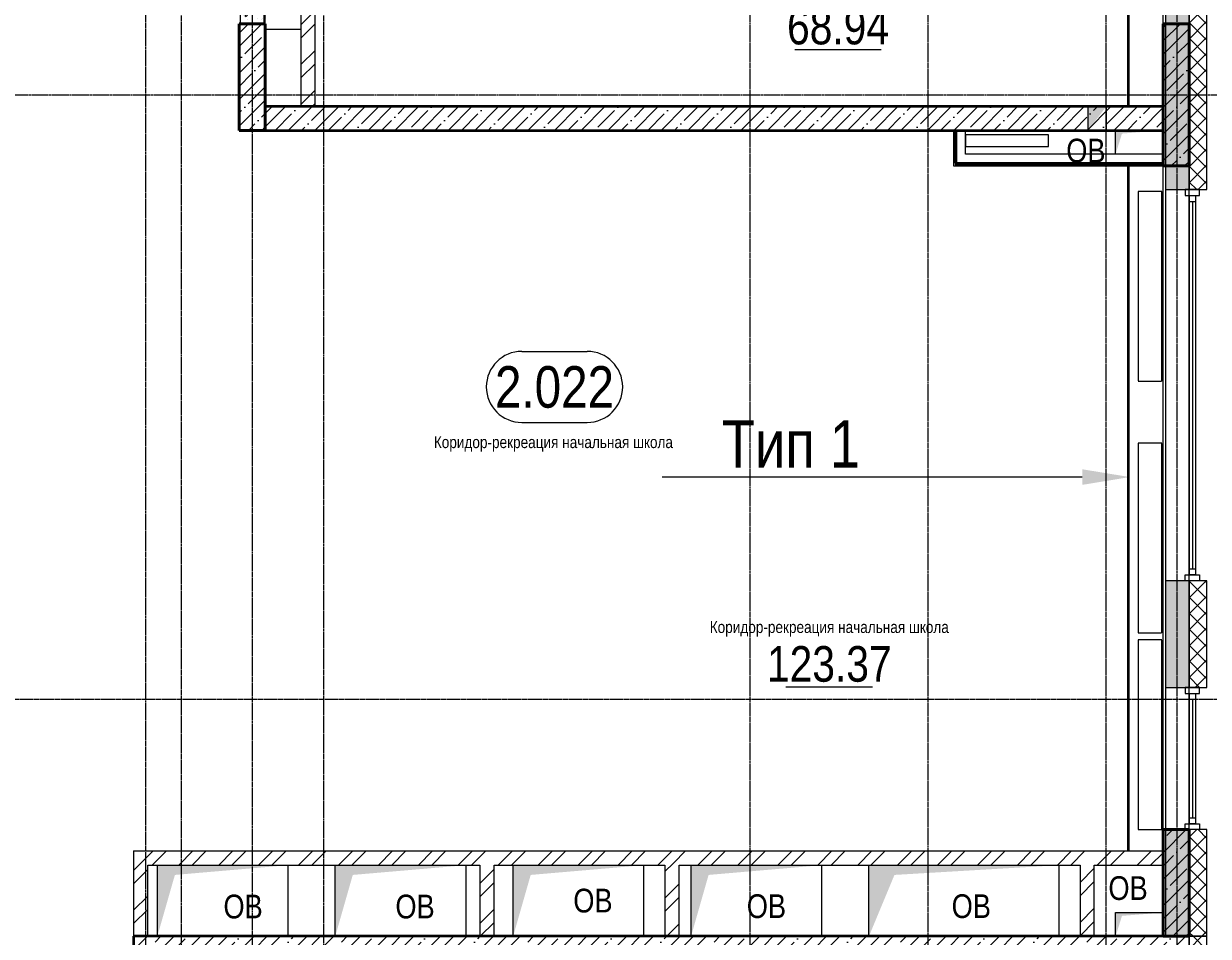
# Model space of a CAD drawing. Header units: millimetres. Extents: x -231292 to 573618, y -153144 to 564035.
# Drawn here: x 64856 to 74845, y 32530 to 40230 of the extents above; entities that cross this region are included whole.
import ezdxf
from ezdxf import colors
from ezdxf.entities.mleader import LeaderData, LeaderLine
from ezdxf.enums import TextEntityAlignment as Align
from ezdxf.math import Vec2, Vec3

# ---------------------------------------------------------------- set-up
doc = ezdxf.new("R2010")
doc.units = ezdxf.units.MM
doc.linetypes.add('CENTER2', pattern=[28.575, 19.05, -3.175, 3.175, -3.175])
doc.linetypes.add('HIDDEN2', pattern=[4.7625, 3.175, -1.5875])
doc.layers.get('0').update_dxf_attribs({"color": 250})
doc.layers.get('Defpoints').update_dxf_attribs({"color": 250})
for name, color, linetype, lineweight in [('A-AREA', 250, 'Continuous', 15), ('A-Wall_Материал_Газоблок_Контур', 250, 'Continuous', 0), ('АР_Area', 250, 'Continuous', 5), ('АР_Колонны', 250, 'Continuous', 35), ('АР_Окна', 250, 'Continuous', 5), ('АР_Отопительные приборы', 250, 'HIDDEN2', 0), ('АР_площадь пом', 250, 'Continuous', 5), ('АР_Стены ЖБ', 250, 'Continuous', 35), ('АР_Стены кирпич', 250, 'Continuous', 20), ('АР_Стены ПЕНОблок', 250, 'Continuous', 20), ('АР_Утеплитель', 250, 'Continuous', 0), ('АР_Штриховка', 250, 'Continuous', 0), ('Зашивка радиаторов тип 1 (фанера и МДФ)', 250, 'Continuous', 0), ('Зашивки ГКЛ на всю высоту', 250, 'Continuous', 0), ('КМ_Фахверки', 250, 'Continuous', 80), ('ОВ_Отопление', 250, 'Continuous', 0), ('ОВ_Шахты', 250, 'Continuous', 5), ('Размеры зашивки ГКЛ', 250, 'Continuous', 0), ('РД_Оси_100', 250, 'Continuous', 0)]:
    doc.layers.add(name, color=color, linetype=linetype, lineweight=lineweight)
doc.styles.add('style1', font='ARIALN.TTF')
pattern_1 = [(45, (8883.4, 13229.69), (-112.2532, 112.2532), []), (45, (8995.66, 13229.69), (-112.2532, 112.2532), [198.4375, -39.6875, 0, -39.6875])]
pattern_2 = [(45, (8883.4, 13229.69), (-168.3798, 168.3798), []), (45, (8995.66, 13229.69), (-168.3798, 168.3798), [])]

# ---------------------------------------------------------------- blocks, each defined once
blk = doc.blocks.new('СОШ_2200_АР_ОСИ_М100_28.05.24')
at = {"layer": 'РД_Оси_100', "linetype": 'CENTER2'}
for p, q in [((63600, -6155), (63600, 139938.679)), ((65100, -6155), (65100, 139938.679)), ((62100, -6155), (62100, 73302.739)), ((43327.994, 26400), (71363.995, 26400))]:
    blk.add_line(p, q, dxfattribs=at)
for points in [[(57300, 139938.679), (57300, -6155)], [(58500, 139938.679), (58500, -6155)], [(65700, -6155), (65700, 139938.679)], [(57000, 70839.76), (57000, -5755), (56700, -6155)], [(57900, 70753.904), (57900, -6155)], [(33000, 21300), (71363.995, 21300)]]:
    blk.add_lwpolyline(points, dxfattribs=at)
blk = doc.blocks.new('otv')
at = {"linetype": 'Continuous'}
blk.add_lwpolyline([(0, -1), (0, 0), (1, 0), (1, -1)], close=True, dxfattribs=at)
blk.add_solid([(0, -1), (0, 0), (0.1346, -0.1366), (1, 0)], dxfattribs=at)
blk = doc.blocks.new('otv_в_стене')
at = {"linetype": 'Continuous'}
blk.add_lwpolyline([(0, -1), (0, 0), (1, 0), (1, -1)], close=True, dxfattribs=at)
blk.add_solid([(0, -1), (0, 0), (0.5, -0.5), (1, 0)], dxfattribs=at)
blk = doc.blocks.new('MOK-МаркаПом_овал_ареал')
for p, q in [((-2.75, 3), (2.75, 3)), ((-2.75, -3), (2.75, -3))]:
    blk.add_line(p, q)
for centre, radius, start, end in [((-2.75, 0), 3, 90, 270), ((2.75, 0), 3, 270, 90), ((-3.75, 0), 3.5, 0, 0.00095)]:
    blk.add_arc(centre, radius, start, end)
at = {"color": 0, "style": 'style1'}
blk.add_attdef('АР-ПОМЕЩЕНИЕ:НОМЕР', text='', height=3.5, dxfattribs=at).set_placement((0, 0), align=Align.MIDDLE)
at = {"layer": 'Defpoints', "color": 2, "style": 'style1'}
blk.add_attdef('АР-ПОМЕЩЕНИЕ:НАИМЕНОВАНИЕ', text='', height=1, dxfattribs=at).set_placement((-0.094, -4.814), align=Align.MIDDLE)
blk = doc.blocks.new('MOK-МаркаПомещения1')
at = {"layer": 'A-AREA', "color": 0}
blk.add_line((-3.651, -1.944), (3.649, -1.944), dxfattribs=at)
at = {"layer": 'A-AREA', "color": 0, "style": 'style1'}
blk.add_attdef('АР-ПОМЕЩЕНИЕ:ПЛОЩАДЬ', text='', height=3, dxfattribs=at).set_placement((0, 0), align=Align.MIDDLE)
at = {"layer": 'Defpoints', "style": 'style1', "flags": 8}
blk.add_attdef('АР-ПОМЕЩЕНИЕ:НАИМЕНОВАНИЕ', text='', height=1, dxfattribs=at).set_placement((0, 2.956), align=Align.MIDDLE)

msp = doc.modelspace()

# ---------------------------------------------------------------- hatches: boundary and pattern name
at = {"layer": 'АР_Штриховка', "linetype": 'Continuous', "lineweight": 0}
h = msp.add_hatch(dxfattribs=at)
h.set_pattern_fill('AR-CONC', color=256, angle=-360, style=0)
h.set_pattern_definition([(50, (8883.4, 13229.69), (182.18467, -15.93909), [19.05, -209.55]), (355, (8883.4, 13229.69), (-35.24342, 191.05685), [15.24, -167.6406]), (100.45144, (8898.58, 13228.36), (146.94125, 175.11775), [16.19, -178.09024]), (46.1842, (8883.4, 13280.49), (271.07904, -42.04233), [28.575, -314.325]), (96.63556, (8906, 13276.98), (237.4041, 247.4261), [24.285, -267.1356]), (351.18415, (8883.4, 13280.5), (237.4041, 247.4261), [22.86, -251.4597]), (21, (8908.8, 13267.79), (151.6144, -102.2652), [19.05, -209.55]), (326, (8908.8, 13267.79), (61.80203, 184.18797), [15.24, -167.64]), (71.45144, (8921.44, 13259.26), (213.41642, 81.92277), [16.19, -178.08994]), (37.5, (8883.4, 13229.686), (3.088603, 84.55504), [0, -165.608, 0, -170.18, 0, -168.275]), (7.5, (8883.4, 13229.69), (66.81966, 100.180575), [0, -97.028, 0, -161.798, 0, -64.135]), (327.5, (8826.76, 13229.686), (135.590595, -5.728744), [0, -63.5, 0, -198.12, 0, -262.89]), (317.5, (8801.36, 13229.69), (148.12918, 25.42649), [0, -82.55, 0, -131.572, 0, -186.69])])
h.paths.add_polyline_path([(74683.403, 81804.686), (74483.403, 81804.686), (74483.403, 80729.686), (74683.403, 80729.686)], flags=0)
h.paths.add_polyline_path([(74683.403, 79229.686), (74483.403, 79229.686), (74483.403, 78329.686), (74683.403, 78329.686)], flags=0)
h.paths.add_polyline_path([(74683.403, 75029.686), (74483.403, 75029.686), (74483.403, 74129.686), (74683.403, 74129.686)], flags=0)
h.paths.add_polyline_path([(74683.403, 72929.686), (74483.403, 72929.686), (74483.403, 72029.686), (74683.403, 72029.686)], flags=0)
h.paths.add_polyline_path([(74683.403, 68729.686), (74483.403, 68729.686), (74483.403, 66929.686), (74683.403, 66929.686)], flags=0)
h.paths.add_polyline_path([(74683.403, 63629.686), (74483.403, 63629.686), (74483.403, 62729.686), (74683.403, 62729.686)], flags=0)
h.paths.add_polyline_path([(74683.403, 61529.686), (74483.403, 61529.686), (74483.403, 60629.686), (74683.403, 60629.686)], flags=0)
h.paths.add_polyline_path([(74683.403, 59429.686), (74483.403, 59429.686), (74483.403, 57329.686), (74683.403, 57329.686)], flags=0)
h.paths.add_polyline_path([(74683.403, 56129.686), (74483.403, 56129.686), (74483.403, 55229.686), (74683.403, 55229.686)], flags=0)
h.paths.add_polyline_path([(74683.403, 54029.686), (74483.403, 54029.686), (74483.403, 53129.686), (74683.403, 53129.686)], flags=0)
h.paths.add_polyline_path([(74683.403, 49829.686), (74483.403, 49829.686), (74483.403, 48029.686), (74683.403, 48029.686)], flags=0)
h.paths.add_polyline_path([(74683.403, 46829.686), (74483.403, 46829.686), (74483.403, 45929.686), (74683.403, 45929.686)], flags=0)
h.paths.add_polyline_path([(74683.403, 44729.686), (74483.403, 44729.686), (74483.403, 43829.686), (74683.403, 43829.686)], flags=0)
h.paths.add_polyline_path([(74683.403, 40529.686), (74483.403, 40529.686), (74483.403, 38829.687), (74683.403, 38829.687)], flags=0)
h.paths.add_polyline_path([(74683.403, 35529.687), (74483.403, 35529.687), (74483.403, 34629.687), (74683.403, 34629.687)], flags=0)
h.paths.add_polyline_path([(74683.403, 33429.687), (74483.403, 33429.687), (74483.403, 32529.685), (74683.403, 32529.685)], flags=0)
h = msp.add_hatch(dxfattribs=at)
h.set_pattern_fill('ANSI37', color=256, scale=30, angle=-360, style=0)
h.set_pattern_definition([(45, (8883.4, 13229.69), (-67.35192, 67.35192), []), (135, (8883.4, 13229.69), (-67.35192, -67.35192), [])])
h.paths.add_polyline_path([(74833.403, 81654.686), (74683.403, 81804.686), (74683.403, 80729.686), (74833.403, 80729.686)], flags=0)
h.paths.add_polyline_path([(74833.403, 79229.686), (74683.403, 79229.686), (74683.403, 78329.686), (74833.403, 78329.686)], flags=0)
h.paths.add_polyline_path([(74833.403, 75029.686), (74683.403, 75029.686), (74683.403, 74129.686), (74833.403, 74129.686)], flags=0)
h.paths.add_polyline_path([(74833.403, 72929.686), (74683.403, 72929.686), (74683.403, 72029.686), (74833.403, 72029.686)], flags=0)
h.paths.add_polyline_path([(74833.403, 68729.686), (74683.403, 68729.686), (74683.403, 66929.686), (74833.403, 66929.686)], flags=0)
h.paths.add_polyline_path([(74833.403, 63629.686), (74683.403, 63629.686), (74683.403, 62729.686), (74833.403, 62729.686)], flags=0)
h.paths.add_polyline_path([(74833.403, 61529.686), (74683.403, 61529.686), (74683.403, 60629.686), (74833.403, 60629.686)], flags=0)
h.paths.add_polyline_path([(74833.403, 59429.686), (74683.403, 59429.686), (74683.403, 57329.686), (74833.403, 57329.686)], flags=0)
h.paths.add_polyline_path([(74833.403, 56129.686), (74683.403, 56129.686), (74683.403, 55229.686), (74833.403, 55229.686)], flags=0)
h.paths.add_polyline_path([(74833.403, 54029.686), (74683.403, 54029.686), (74683.403, 53129.686), (74833.403, 53129.686)], flags=0)
h.paths.add_polyline_path([(74833.403, 49829.686), (74683.403, 49829.686), (74683.403, 48029.686), (74833.403, 48029.686)], flags=0)
h.paths.add_polyline_path([(74833.403, 46829.686), (74683.403, 46829.686), (74683.403, 45929.686), (74833.403, 45929.686)], flags=0)
h.paths.add_polyline_path([(74833.403, 44729.686), (74683.403, 44729.686), (74683.403, 43829.686), (74833.403, 43829.686)], flags=0)
h.paths.add_polyline_path([(74833.403, 40529.686), (74683.403, 40529.686), (74683.403, 38829.687), (74833.403, 38829.687)], flags=0)
h.paths.add_polyline_path([(74833.403, 35529.687), (74683.403, 35529.687), (74683.403, 34629.687), (74833.403, 34629.687)], flags=0)
h.paths.add_polyline_path([(74833.403, 33429.687), (74683.403, 33429.687), (74683.403, 32529.685), (74833.403, 32529.685)], flags=0)
h = msp.add_hatch(dxfattribs=at)
h.set_pattern_fill('AR-CONC', color=256, angle=45, style=0)
h.set_pattern_definition([(95, (8883.4, 13229.69), (140.09465, 117.55338), [19.05, -209.55]), (40, (8883.4, 13229.69), (-160.01845, 110.17673), [15.24, -167.6406]), (145.45144, (8895.08, 13239.48), (-19.9238, 227.7301), [16.19, -178.09024]), (91.1842, (8847.48, 13265.6), (221.41024, 161.9534), [28.575, -314.325]), (141.63556, (8865.93, 13279.1), (-7.0866, 342.8268), [24.285, -267.1356]), (36.18415, (8847.48, 13265.6), (-7.0866, 342.8268), [22.86, -251.4597]), (66, (8874.42, 13274.59), (179.51998, 34.89515), [19.05, -209.55]), (11, (8874.42, 13274.59), (-86.5399, 173.9412), [15.24, -167.64]), (116.45145, (8889.38, 13277.5), (92.98005, 208.83634), [16.19, -178.08994]), (82.5, (8883.4, 13229.686), (-57.60547, 61.973414), [0, -165.608, 0, -170.18, 0, -168.275]), (52.5, (8883.4, 13229.69), (-23.58973, 118.087), [0, -97.028, 0, -161.798, 0, -64.135]), (12.5, (8843.35, 13189.634), (99.92786, 91.826196), [0, -63.5, 0, -198.12, 0, -262.89]), (2.5, (8825.39, 13171.67), (86.7639, 122.7224), [0, -82.55, 0, -131.572, 0, -186.69])])
h.paths.add_polyline_path([(66683.403, 40229.686), (66883.403, 40229.686), (66883.403, 41079.686), (66683.403, 41079.686)], flags=0)
h.paths.add_polyline_path([(66683.403, 41079.686), (66883.403, 41079.686), (66883.403, 43830.686), (66683.403, 43830.686)], flags=0)
h = msp.add_hatch(dxfattribs=at)
h.set_pattern_fill('ANSI32', color=256, scale=25, angle=-360, style=0)
h.set_pattern_definition(pattern_2)
h.paths.add_polyline_path([(67313.403, 41199.686), (67193.403, 41079.686), (67193.403, 39529.686), (67313.403, 39529.686)], flags=0)
at = {"layer": 'АР_Штриховка', "linetype": 'Continuous', "lineweight": 5}
h = msp.add_hatch(dxfattribs=at)
h.set_pattern_fill('ANSI35', color=256, scale=25, style=0)
h.set_pattern_definition(pattern_1)
h.paths.add_polyline_path([(66673.403, 39329.686), (66893.403, 39329.686), (66893.403, 40229.686), (66673.403, 40229.686)], flags=0)
h = msp.add_hatch(dxfattribs=at)
h.set_pattern_fill('ANSI35', color=256, scale=25, style=0)
h.set_pattern_definition(pattern_1)
h.paths.add_polyline_path([(74463.403, 39029.686), (74683.403, 39029.686), (74683.403, 40229.686), (74463.403, 40229.686)], flags=0)
h = msp.add_hatch(dxfattribs=at)
h.set_pattern_fill('ANSI35', color=256, scale=25, style=0)
h.set_pattern_definition([(45, (8883.4, 13229.69), (-112.2532, 112.2532), []), (45, (8995.66, 13229.69), (-112.2532, 112.2532), [198.4375, -39.6875, 0, -39.6875])])
h.paths.add_polyline_path([(66893.403, 39529.686), (66893.403, 39329.686), (74463.403, 39329.686), (74463.403, 39529.686)], flags=0)
h = msp.add_hatch(dxfattribs=at)
h.set_pattern_fill('ANSI35', color=256, scale=25, style=0)
h.set_pattern_definition(pattern_1)
h.paths.add_polyline_path([(74463.403, 32529.686), (74683.403, 32529.686), (74683.403, 33429.686), (74463.403, 33429.686)], flags=0)
at = {"layer": 'АР_Штриховка', "linetype": 'Continuous', "lineweight": 0}
h = msp.add_hatch(dxfattribs=at)
h.set_pattern_fill('ANSI32', color=256, scale=25, angle=-360, style=0)
h.set_pattern_definition(pattern_2)
h.paths.add_polyline_path([(65903.403, 33129.686), (65783.403, 33249.686), (65783.403, 32529.686), (65903.403, 32529.686)], flags=0)
h = msp.add_hatch(dxfattribs=at)
h.set_pattern_fill('ANSI32', color=256, scale=25, style=0)
h.set_pattern_definition([(45, (8883.4, 13229.69), (-168.3798, 168.3798), []), (45, (8995.66, 13229.69), (-168.3798, 168.3798), [])])
h.paths.add_polyline_path([(65783.403, 33249.686), (65903.403, 33129.686), (68703.403, 33129.686), (68743.403, 33159.686), (68703.403, 33249.686)], flags=0)
h.paths.add_polyline_path([(68703.403, 33249.686), (68743.403, 33159.686), (68823.403, 33129.686), (70263.403, 33129.686), (70303.403, 33159.686), (70263.403, 33249.686)], flags=0)
h.paths.add_polyline_path([(70263.403, 33249.686), (70303.403, 33159.686), (70383.403, 33129.686), (73763.405, 33129.686), (73803.405, 33159.686), (73763.405, 33249.686)], flags=0)
h.paths.add_polyline_path([(73763.405, 33249.686), (73803.405, 33159.686), (73883.405, 33129.686), (74463.403, 33129.686), (74463.403, 33249.686)], flags=0)
h = msp.add_hatch(dxfattribs=at)
h.set_pattern_fill('ANSI32', color=256, scale=25, angle=-360, style=0)
h.set_pattern_definition(pattern_2)
h.paths.add_polyline_path([(68823.403, 33129.686), (68743.403, 33159.686), (68703.403, 33129.686), (68703.403, 32529.686), (68823.403, 32529.686)], flags=0)
h = msp.add_hatch(dxfattribs=at)
h.set_pattern_fill('ANSI32', color=256, scale=25, angle=-360, style=0)
h.set_pattern_definition(pattern_2)
h.paths.add_polyline_path([(70383.403, 33129.686), (70303.403, 33159.686), (70263.403, 33129.686), (70263.403, 32529.686), (70383.403, 32529.686)], flags=0)
h = msp.add_hatch(dxfattribs=at)
h.set_pattern_fill('ANSI32', color=256, scale=25, angle=-360, style=0)
h.set_pattern_definition(pattern_2)
h.paths.add_polyline_path([(73883.405, 33129.686), (73803.405, 33159.686), (73763.405, 33129.686), (73763.405, 32529.686), (73883.405, 32529.686)], flags=0)
at = {"layer": 'АР_Штриховка', "linetype": 'Continuous', "lineweight": 5}
h = msp.add_hatch(dxfattribs=at)
h.set_pattern_fill('ANSI35', color=256, scale=25, angle=-360, style=0)
h.set_pattern_definition([(45, (8883.4, 13229.69), (-112.2532, 112.2532), []), (45, (8995.66, 13229.69), (-112.2532, 112.2532), [198.4375, -39.6875, 0, -39.6875])])
h.paths.add_polyline_path([(65783.403, 32529.691), (65983.403, 32329.69), (74483.403, 32329.68), (74683.403, 32529.68)], flags=0)
h = msp.add_hatch(dxfattribs=at)
h.set_pattern_fill('ANSI35', color=256, scale=25, style=0)
h.set_pattern_definition([(45, (8883.4, 13229.69), (-112.2532, 112.2532), []), (45, (8995.66, 13229.69), (-112.2532, 112.2532), [198.4375, -39.6875, 0, -39.6875])])
h.paths.add_polyline_path([(65783.403, 28129.686), (65983.403, 28129.686), (65933.403, 28263.02), (65783.403, 28329.686)], flags=0)
h.paths.add_polyline_path([(65783.403, 28329.686), (65933.403, 28263.02), (65983.403, 28329.686), (65983.403, 28629.686), (65783.403, 28629.686)], flags=0)
h.paths.add_polyline_path([(65783.403, 30429.686), (65983.403, 30429.686), (65983.403, 32329.69), (65783.403, 32529.691)], flags=0)
at = {"layer": 'АР_Штриховка', "linetype": 'Continuous', "lineweight": 0}
h = msp.add_hatch(dxfattribs=at)
h.set_pattern_fill('ANSI37', color=256, scale=30, angle=-360, style=0)
h.set_pattern_definition([(45, (8883.4, 13229.69), (-67.35192, 67.35192), []), (135, (8883.4, 13229.69), (-67.35192, -67.35192), [])])
h.paths.add_polyline_path([(74833.404, 32529.685), (74683.404, 32529.685), (74683.404, 32229.686), (74833.404, 32229.686)], flags=0)
h.paths.add_polyline_path([(74833.402, 28429.686), (74683.402, 28429.686), (74683.402, 26829.686), (74833.402, 26979.686)], flags=0)

# ---------------------------------------------------------------- linework, layer by layer
at = {"layer": 'A-Wall_Материал_Газоблок_Контур', "linetype": 'Continuous', "lineweight": 0}
for p, q in [((74483.403, 38829.687), (74483.403, 35529.687)), ((74483.403, 34629.687), (74483.403, 33429.687))]:
    msp.add_line(p, q, dxfattribs=at)
at = {"layer": 'АР_Колонны', "linetype": 'HIDDEN2', "lineweight": 25}
for p, q in [((66673.403, 40229.686), (66893.403, 40229.686)), ((66673.403, 39329.686), (66673.403, 40229.686)), ((66893.403, 40229.686), (66893.403, 39329.686)), ((74463.403, 40229.686), (74683.403, 40229.686)), ((74463.403, 39029.686), (74463.403, 40229.686)), ((74683.403, 40229.686), (74683.403, 39029.686)), ((66893.403, 39329.686), (66673.403, 39329.686)), ((74683.403, 39029.686), (74463.403, 39029.686)), ((74463.403, 33429.686), (74683.403, 33429.686)), ((74463.403, 32529.686), (74463.403, 33429.686)), ((74683.403, 33429.686), (74683.403, 32529.686)), ((74683.403, 32529.686), (74463.403, 32529.686))]:
    msp.add_line(p, q, dxfattribs=at)
at = {"layer": 'АР_Колонны', "linetype": 'Continuous', "lineweight": 35}
for p, q in [((66673.403, 40229.686), (66893.403, 40229.686)), ((66673.403, 39329.686), (66673.403, 40229.686)), ((66893.403, 39329.686), (66893.403, 40229.686)), ((74463.403, 40229.686), (74683.403, 40229.686)), ((74463.403, 39029.686), (74463.403, 40229.686)), ((74683.403, 39029.686), (74683.403, 40229.686)), ((66673.403, 39329.686), (66893.403, 39329.686)), ((74463.403, 39029.686), (74683.403, 39029.686)), ((74463.403, 33429.686), (74683.403, 33429.686)), ((74463.403, 32529.686), (74463.403, 33429.686)), ((74683.403, 32529.686), (74683.403, 33429.686)), ((74463.403, 32529.686), (74683.403, 32529.686))]:
    msp.add_line(p, q, dxfattribs=at)
at = {"layer": 'АР_Окна', "linetype": 'Continuous', "lineweight": 5}
for p, q in [((74483.403, 38829.687), (74483.403, 35529.687)), ((74685.903, 38729.687), (74735.903, 38729.687)), ((74710.903, 38729.687), (74710.903, 35629.687)), ((74685.903, 35629.687), (74735.903, 35629.687)), ((74483.403, 34629.687), (74483.403, 33429.687)), ((74685.903, 34529.687), (74735.903, 34529.687)), ((74710.903, 34529.687), (74710.903, 33529.687)), ((74685.903, 33529.687), (74735.903, 33529.687))]:
    msp.add_line(p, q, dxfattribs=at)
for points in [[(74770.903, 38779.687), (74770.903, 38829.687), (74650.903, 38829.687), (74650.903, 38779.687)], [(74685.903, 38779.687), (74735.903, 38779.687), (74735.903, 35579.687), (74685.903, 35579.687)], [(74770.903, 35579.687), (74770.903, 35529.687), (74650.903, 35529.687), (74650.903, 35579.687)], [(74770.903, 34579.687), (74770.903, 34629.687), (74650.903, 34629.687), (74650.903, 34579.687)], [(74685.903, 34579.687), (74735.903, 34579.687), (74735.903, 33479.687), (74685.903, 33479.687)], [(74770.903, 33479.687), (74770.903, 33429.687), (74650.903, 33429.687), (74650.903, 33479.687)]]:
    msp.add_lwpolyline(points, close=True, dxfattribs=at)
at = {"layer": 'АР_Отопительные приборы'}
for points in [[(73497.754, 39292.597), (72797.754, 39292.597), (72797.754, 39192.597), (73497.754, 39192.597)], [(74453.403, 38814.058), (74253.403, 38814.058), (74253.403, 37214.058), (74453.403, 37214.058)], [(74453.403, 36689.144), (74253.403, 36689.144), (74253.403, 35089.144), (74453.403, 35089.144)], [(74453.403, 35030.346), (74253.403, 35030.346), (74253.403, 33430.346), (74453.403, 33430.346)]]:
    msp.add_lwpolyline(points, close=True, dxfattribs=at)
at = {"layer": 'АР_Стены ЖБ', "linetype": 'Continuous', "lineweight": 40}
for p, q in [((66893.403, 40229.686), (66673.403, 40229.686)), ((66673.403, 40229.686), (66673.403, 39329.686)), ((66893.403, 39329.686), (66893.403, 40229.686)), ((74683.403, 40229.686), (74463.403, 40229.686)), ((74463.403, 40229.686), (74463.403, 39029.686)), ((74683.403, 39029.686), (74683.403, 40229.686)), ((66673.403, 39329.686), (66893.403, 39329.686)), ((74463.403, 39029.686), (74683.403, 39029.686)), ((74683.403, 33429.686), (74463.403, 33429.686)), ((74463.403, 33429.686), (74463.403, 32529.686)), ((74683.403, 32529.686), (74683.403, 33429.686)), ((74463.403, 32529.686), (74683.403, 32529.686))]:
    msp.add_line(p, q, dxfattribs=at)
at = {"layer": 'АР_Стены ЖБ', "linetype": 'Continuous', "lineweight": 35}
for p, q in [((66893.403, 39529.686), (66893.403, 39329.686)), ((74463.403, 39529.686), (66893.403, 39529.686)), ((74463.403, 39329.686), (74463.403, 39529.686)), ((66893.403, 39329.686), (74463.403, 39329.686)), ((74683.403, 32529.68), (65783.403, 32529.691)), ((65783.403, 32529.691), (65783.403, 30429.686))]:
    msp.add_line(p, q, dxfattribs=at)
at = {"layer": 'АР_Стены кирпич', "linetype": 'Continuous', "lineweight": 20}
for p, q in [((67313.403, 39529.686), (67313.403, 41199.686)), ((67193.403, 41079.686), (67193.403, 39529.686)), ((67193.403, 39529.686), (67313.403, 39529.686)), ((65783.403, 33249.686), (65783.403, 32529.686)), ((65783.403, 33249.686), (74463.403, 33249.686)), ((74463.403, 33129.686), (74463.403, 33249.686)), ((65903.403, 32529.686), (65903.403, 33129.686)), ((65903.403, 33129.686), (68703.403, 33129.686)), ((68703.403, 33129.686), (68703.403, 32529.686)), ((68823.403, 33129.686), (70263.403, 33129.686)), ((68823.403, 32529.686), (68823.403, 33129.686)), ((70263.403, 33129.686), (70263.403, 32529.686)), ((70383.403, 33129.686), (73763.405, 33129.686)), ((70383.403, 32529.686), (70383.403, 33129.686)), ((73763.405, 33129.686), (73763.405, 32529.686)), ((73883.405, 33129.686), (74463.403, 33129.686)), ((73883.405, 32529.686), (73883.405, 33129.686)), ((65783.403, 32529.686), (65903.403, 32529.686)), ((68703.403, 32529.686), (68823.403, 32529.686)), ((70263.403, 32529.686), (70383.403, 32529.686)), ((73763.405, 32529.686), (73883.405, 32529.686))]:
    msp.add_line(p, q, dxfattribs=at)
at = {"layer": 'АР_Стены ПЕНОблок', "linetype": 'Continuous', "lineweight": 20}
for p, q in [((66683.403, 40229.686), (66683.403, 43830.686)), ((66883.403, 40229.686), (66883.403, 43830.686)), ((74483.403, 40529.686), (74483.403, 38829.687)), ((74683.403, 38829.687), (74683.403, 40529.686)), ((66683.403, 40229.686), (66883.403, 40229.686)), ((74483.403, 38829.687), (74683.403, 38829.687)), ((74683.403, 35529.687), (74483.403, 35529.687)), ((74483.403, 35529.687), (74483.403, 34629.687)), ((74683.403, 34629.687), (74683.403, 35529.687)), ((74483.403, 34629.687), (74683.403, 34629.687)), ((74683.403, 33429.687), (74483.403, 33429.687)), ((74483.403, 33429.687), (74483.403, 32529.685)), ((74683.403, 32529.685), (74683.403, 33429.687)), ((74483.403, 32529.685), (74683.403, 32529.685))]:
    msp.add_line(p, q, dxfattribs=at)
at = {"layer": 'АР_Утеплитель', "linetype": 'Continuous', "lineweight": 0}
for p, q in [((74683.403, 40529.686), (74683.403, 38829.687)), ((74833.403, 38829.687), (74833.403, 40529.686)), ((74683.403, 38829.687), (74833.403, 38829.687)), ((74833.403, 35529.687), (74683.403, 35529.687)), ((74683.403, 35529.687), (74683.403, 34629.687)), ((74833.403, 34629.687), (74833.403, 35529.687)), ((74683.403, 34629.687), (74833.403, 34629.687)), ((74833.403, 33429.687), (74683.403, 33429.687)), ((74683.403, 33429.687), (74683.403, 32529.685)), ((74833.403, 32529.685), (74833.403, 33429.687)), ((74683.403, 32529.685), (74833.403, 32529.685)), ((74833.404, 32529.685), (74683.404, 32529.685)), ((74683.404, 32529.685), (74683.404, 32229.686)), ((74833.404, 32229.686), (74833.404, 32529.685))]:
    msp.add_line(p, q, dxfattribs=at)
at = {"layer": 'Зашивка радиаторов тип 1 (фанера и МДФ)', "linetype": 'Continuous', "lineweight": 0}
for p, q in [((74163.403, 48729.686), (74163.403, 39529.686)), ((74175.903, 48729.686), (74175.903, 39529.686)), ((74175.903, 39529.686), (74175.903, 48729.686)), ((74463.403, 39529.686), (74463.403, 48729.686)), ((74163.403, 39529.686), (74463.403, 39529.686)), ((74163.403, 39029.736), (74463.403, 39029.748)), ((74163.403, 39029.736), (74163.403, 33249.686)), ((74175.903, 39029.736), (74175.903, 33249.686)), ((74175.903, 33249.686), (74175.903, 39029.736)), ((74463.403, 33249.686), (74463.403, 39029.748)), ((74163.403, 33249.686), (74463.403, 33249.686))]:
    msp.add_line(p, q, dxfattribs=at)
at = {"layer": 'Зашивки ГКЛ на всю высоту', "linetype": 'Continuous', "lineweight": 0}
for p, q in [((72697.917, 39329.686), (72697.663, 39029.678)), ((72697.917, 39329.686), (72797.917, 39329.602)), ((72710.417, 39329.676), (72710.174, 39042.178)), ((72710.184, 39054.678), (72710.417, 39329.676)), ((72722.674, 39042.179), (72722.917, 39329.665)), ((72722.917, 39329.665), (72722.684, 39054.679)), ((72797.748, 39129.682), (72797.917, 39329.602)), ((74463.399, 39129.748), (72797.748, 39129.682)), ((74463.402, 39054.748), (74463.399, 39129.748)), ((72697.663, 39029.678), (74463.403, 39029.748)), ((72710.174, 39042.178), (74463.402, 39042.248)), ((74463.402, 39054.748), (72710.184, 39054.678)), ((74463.402, 39042.248), (72722.674, 39042.179)), ((72722.684, 39054.679), (74463.402, 39054.748)), ((74463.403, 39029.748), (74463.402, 39054.748))]:
    msp.add_line(p, q, dxfattribs=at)
at = {"layer": 'КМ_Фахверки', "lineweight": 5}
msp.add_lwpolyline([(79583.403, 81804.686), (103283.403, 81804.103), (103283.403, 13129.686), (123583.403, 13129.686), (123583.371, 148129.686), (81883.406, 148129.686), (81883.406, 142129.686), (46283.403, 142129.686), (46283.403, 113829.686), (8783.403, 113829.686), (8783.403, 26629.686), (36583.403, 26629.686), (36583.403, 39729.686), (29083.403, 39729.686), (29083.403, 81804.686), (54383.403, 81804.686), (54383.403, 13129.686), (92083.403, 13129.686), (92083.403, 26829.686), (74683.402, 26829.694), (74683.401, 81804.686), (79584.99, 81804.686)], dxfattribs=at)

# ---------------------------------------------------------------- block references
at = {"layer": 'АР_Area', "linetype": 'Continuous', "lineweight": 5, "xscale": 100, "yscale": 100, "zscale": 100}
msp.add_blockref('MOK-МаркаПом_овал_ареал', (69332.301, 37165.19), dxfattribs=at).add_auto_attribs({'АР-ПОМЕЩЕНИЕ:НОМЕР': '2.022', 'АР-ПОМЕЩЕНИЕ:НАИМЕНОВАНИЕ': 'Коридор-рекреация начальная школа'})
at = {"layer": 'АР_площадь пом', "linetype": 'Continuous', "lineweight": 5}
ref = msp.add_blockref('MOK-МаркаПомещения1', (71723.002, 40205.366), dxfattribs=dict(at, xscale=100, yscale=100, zscale=100))
ref.add_attrib('АР-ПОМЕЩЕНИЕ:НАИМЕНОВАНИЕ', 'Учебный класс (2-4 классы)', dxfattribs={"layer": 'Defpoints', "height": 100, "style": 'style1'}).set_placement((71723.002, 40500.929), align=Align.MIDDLE)
ref.add_attrib('АР-ПОМЕЩЕНИЕ:ПЛОЩАДЬ', '68.94', dxfattribs={"layer": 'A-AREA', "color": 0, "height": 300, "style": 'style1'}).set_placement((71723.002, 40205.366), align=Align.MIDDLE)
ref = msp.add_blockref('MOK-МаркаПомещения1', (71649.292, 34828.174), dxfattribs=dict(at, xscale=100, yscale=100, zscale=100))
ref.add_attrib('АР-ПОМЕЩЕНИЕ:НАИМЕНОВАНИЕ', 'Коридор-рекреация начальная школа', dxfattribs={"layer": 'Defpoints', "height": 100, "style": 'style1'}).set_placement((71649.292, 35123.737), align=Align.MIDDLE)
ref.add_attrib('АР-ПОМЕЩЕНИЕ:ПЛОЩАДЬ', '123.37', dxfattribs={"layer": 'A-AREA', "color": 0, "height": 300, "style": 'style1'}).set_placement((71649.292, 34828.174), align=Align.MIDDLE)
at = {"layer": 'ОВ_Отопление', "yscale": 200}
for name, p, xscale in [('otv_в_стене', (73833.403, 39529.686), 150), ('otv', (74063.403, 39329.686), 400), ('otv', (74063.403, 32729.686), 400), ('otv', (74063.403, 32729.686), 400)]:
    msp.add_blockref(name, p, dxfattribs=dict(at, xscale=xscale))
at = {"layer": 'ОВ_Шахты', "zscale": 1400}
for p, xscale, yscale in [((66893.403, 41079.686), 300, 900), ((65983.403, 33129.686), 1100, 600), ((67483.403, 33129.686), 1100, 600), ((68983.403, 33129.686), 1100, 600), ((70483.403, 33129.686), 1100, 600), ((71983.403, 33129.686), 1600, 600)]:
    msp.add_blockref('otv', p, dxfattribs=dict(at, xscale=xscale, yscale=yscale))
at = {"layer": 'РД_Оси_100'}
msp.add_blockref('СОШ_2200_АР_ОСИ_М100_28.05.24', (8883.403, 13229.686), dxfattribs=at)

# ---------------------------------------------------------------- texts
at = {"layer": 'ОВ_Отопление', "char_height": 200, "width": 590.00022, "attachment_point": 5, "style": 'style1'}
for insert in [(73812.763, 39157.566), (74168.403, 32935.28), (74168.403, 32935.28)]:
    msp.add_mtext('ОВ', dxfattribs=dict(at, insert=insert))
at = {"layer": 'ОВ_Шахты', "char_height": 200, "width": 1254.07196, "attachment_point": 5, "style": 'style1'}
for insert in [(66706.367, 32779.686), (68156.367, 32779.686), (69656.367, 32829.686), (71119.068, 32782.686), (72846.454, 32782.686)]:
    msp.add_mtext('ОВ', dxfattribs=dict(at, insert=insert))

# ---------------------------------------------------------------- leaders
at = {"layer": 'Размеры зашивки ГКЛ'}
ml = msp.add_multileader_mtext('Standard', dxfattribs=at)
ml.set_content('\\pxsm1;Тип 1 ', color=(0, 0, 138), style='style1')
ml.set_leader_properties(color=256, linetype='ByLayer', lineweight=9)
ml.build(insert=Vec2(0, 0))
ml.multileader.update_dxf_attribs({"has_dogleg": 0, "text_left_attachment_type": 6, "text_right_attachment_type": 6, "text_bottom_attachment_type": 10, "dogleg_length": 25, "arrow_head_size": 400})
ctx = ml.context
ctx.base_point, ctx.char_height, ctx.arrow_head_size, ctx.landing_gap_size, ctx.plane_origin = Vec3(70692.191, 36404.453), 400, 400, 50, Vec3(64753.819, 43375.018)
ctx.left_attachment, ctx.right_attachment, ctx.top_attachment = 6, 6, 10
notes = []
notes.append((ctx, [(1, (1, 1, 0), (71887.587, 36404.453), (-1, 0), 25, [(1, [(74182.694, 36404.453)], 0, [])])]))
ctx.mtext.insert, ctx.mtext.width, ctx.mtext.defined_height, ctx.mtext.line_spacing_factor, ctx.mtext.flow_direction = Vec3(70742.191, 36884.453), 1668.44707, 600, 0.3, 5
for ctx, leaders in notes:
    for number, flags, end, landing, length, lines in leaders:
        leader = LeaderData()
        leader.index, (leader.has_last_leader_line, leader.has_dogleg_vector, leader.attachment_direction) = number, flags
        leader.last_leader_point, leader.dogleg_vector, leader.dogleg_length = Vec3(end), Vec3(landing), length
        for number, points, colour, breaks in lines:
            line = LeaderLine()
            line.index, line.vertices, line.color, line.breaks = number, Vec3.list(points), colors.encode_raw_color(colour), breaks
            leader.lines.append(line)
        ctx.leaders.append(leader)

doc.saveas('drawing.dxf')
